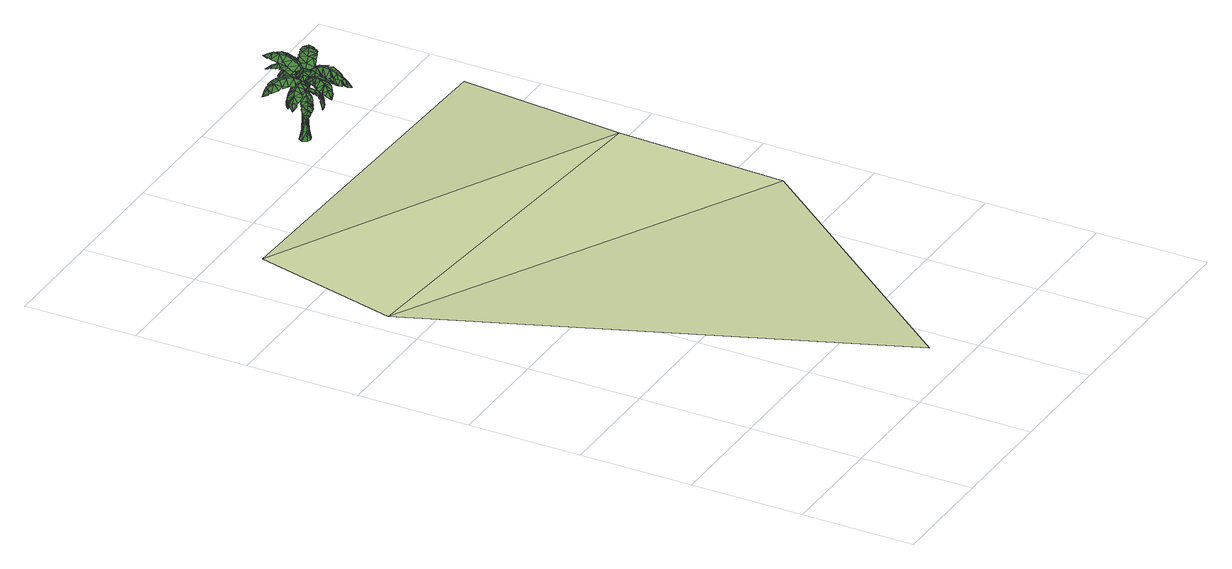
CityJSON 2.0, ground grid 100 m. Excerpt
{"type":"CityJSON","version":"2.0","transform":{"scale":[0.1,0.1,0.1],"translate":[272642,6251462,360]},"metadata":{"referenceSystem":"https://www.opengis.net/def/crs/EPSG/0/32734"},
"CityObjects":{
"tree1":{"type":"SolitaryVegetationObject","attributes":{"height":2.2,"width":0.16,"group":"standard","type":"palm","footprint":[263485.8,6242659.38],"ground_height":23},"geometry":[{"type":"MultiSurface","lod":"2","boundaries":[[[0,1,2]],[[2,3,4]],[[5,6,7]],[[8,0,9]],[[10,0,2]],[[9,11,5]],[[12,13,14]],[[14,15,16]],[[17,18,19]],[[20,12,21]],[[22,12,14]],[[21,23,17]],[[24,25,26]],[[26,27,28]],[[29,30,31]],[[32,24,33]],[[34,24,26]],[[33,35,29]],[[36,37,38]],[[39,40,41]],[[40,39,42]],[[43,44,45]],[[44,43,46]],[[47,48,49]],[[48,47,50]],[[51,52,53]],[[52,51,54]],[[55,56,57]],[[56,55,58]],[[59,60,61]],[[60,59,62]],[[63,64,65]],[[37,36,66]],[[64,63,67]],[[68,36,69]],[[40,70,71]],[[36,68,72]],[[73,64,74]],[[75,60,76]],[[64,73,77]],[[78,56,79]],[[60,75,80]],[[81,52,82]],[[56,78,83]],[[84,48,85]],[[52,81,86]],[[87,44,88]],[[48,84,89]],[[70,40,90]],[[44,87,91]],[[92,93,94]],[[94,95,96]],[[97,98,99]],[[100,92,101]],[[102,92,94]],[[101,103,97]],[[104,105,106]],[[106,107,108]],[[109,110,111]],[[112,104,113]],[[114,104,106]],[[113,115,109]],[[116,117,118]],[[118,119,120]],[[121,122,123]],[[124,116,125]],[[126,116,118]],[[125,127,121]],[[128,129,130]],[[130,131,132]],[[133,134,135]],[[136,128,137]],[[138,128,130]],[[137,139,133]],[[140,141,142]],[[142,143,144]],[[145,146,147]],[[148,140,149]],[[150,140,142]],[[149,151,145]],[[152,153,154]],[[154,155,156]],[[157,158,159]],[[160,152,161]],[[162,152,154]],[[161,163,157]],[[164,165,166]],[[166,167,168]],[[169,170,171]],[[172,164,173]],[[174,164,166]],[[173,175,169]],[[176,177,178]],[[178,179,180]],[[181,182,183]],[[184,176,185]],[[186,176,178]],[[185,187,181]],[[188,189,190]],[[190,191,192]],[[193,194,195]],[[196,188,197]],[[198,188,190]],[[197,199,193]],[[200,201,202]],[[201,203,204]],[[205,206,207]],[[208,209,200]],[[210,201,200]],[[209,205,211]],[[212,213,214]],[[213,215,216]],[[217,218,219]],[[220,221,212]],[[222,213,212]],[[221,217,223]],[[224,225,226]],[[225,227,228]],[[229,230,231]],[[232,233,224]],[[234,225,224]],[[233,229,235]],[[10,2,236]],[[10,236,237]],[[236,2,4]],[[236,4,238]],[[5,11,239]],[[5,239,240]],[[8,241,1]],[[8,1,0]],[[10,242,243]],[[10,243,0]],[[5,7,8]],[[5,8,9]],[[244,245,11]],[[244,11,9]],[[5,240,246]],[[5,246,247]],[[247,248,6]],[[247,6,5]],[[249,250,248]],[[249,248,247]],[[247,246,251]],[[247,251,249]],[[244,9,0]],[[244,0,243]],[[4,3,252]],[[4,252,253]],[[2,1,254]],[[2,254,3]],[[22,14,255]],[[22,255,256]],[[255,14,16]],[[255,16,257]],[[17,23,258]],[[17,258,259]],[[20,260,13]],[[20,13,12]],[[22,261,262]],[[22,262,12]],[[17,19,20]],[[17,20,21]],[[263,264,23]],[[263,23,21]],[[17,259,265]],[[17,265,266]],[[266,267,18]],[[266,18,17]],[[268,269,267]],[[268,267,266]],[[266,265,270]],[[266,270,268]],[[263,21,12]],[[263,12,262]],[[16,15,271]],[[16,271,272]],[[14,13,273]],[[14,273,15]],[[34,26,274]],[[34,274,275]],[[274,26,28]],[[274,28,276]],[[29,35,277]],[[29,277,278]],[[32,279,25]],[[32,25,24]],[[34,280,281]],[[34,281,24]],[[29,31,32]],[[29,32,33]],[[282,283,35]],[[282,35,33]],[[29,278,284]],[[29,284,285]],[[285,286,30]],[[285,30,29]],[[287,288,286]],[[287,286,285]],[[285,284,289]],[[285,289,287]],[[282,33,24]],[[282,24,281]],[[28,27,290]],[[28,290,291]],[[26,25,292]],[[26,292,27]],[[293,294,295]],[[293,295,296]],[[294,297,298]],[[294,298,295]],[[297,299,300]],[[297,300,298]],[[299,301,302]],[[299,302,300]],[[301,303,304]],[[301,304,302]],[[303,305,306]],[[303,306,304]],[[305,307,308]],[[305,308,306]],[[307,293,296]],[[307,296,308]],[[309,310,311]],[[309,311,312]],[[310,313,314]],[[310,314,311]],[[313,315,316]],[[313,316,314]],[[315,317,318]],[[315,318,316]],[[317,319,320]],[[317,320,318]],[[319,321,322]],[[319,322,320]],[[321,323,324]],[[321,324,322]],[[323,309,312]],[[323,312,324]],[[41,38,37]],[[41,37,39]],[[45,42,39]],[[45,39,43]],[[49,46,43]],[[49,43,47]],[[53,50,47]],[[53,47,51]],[[57,54,51]],[[57,51,55]],[[61,58,55]],[[61,55,59]],[[65,62,59]],[[65,59,63]],[[63,37,66]],[[63,66,67]],[[325,70,87]],[[325,87,84]],[[325,84,81]],[[325,81,78]],[[325,78,75]],[[325,75,73]],[[325,73,68]],[[325,68,70]],[[314,43,39]],[[314,39,311]],[[316,47,43]],[[316,43,314]],[[318,51,47]],[[318,47,316]],[[320,55,51]],[[320,51,318]],[[322,59,55]],[[322,55,320]],[[324,63,59]],[[324,59,322]],[[312,37,63]],[[312,63,324]],[[311,39,37]],[[311,37,312]],[[71,69,36]],[[71,36,40]],[[64,36,72]],[[64,72,74]],[[77,76,60]],[[77,60,64]],[[80,79,56]],[[80,56,60]],[[83,82,52]],[[83,52,56]],[[86,85,48]],[[86,48,52]],[[89,88,44]],[[89,44,48]],[[91,90,40]],[[91,40,44]],[[40,36,38]],[[40,38,41]],[[44,40,42]],[[44,42,45]],[[48,44,46]],[[48,46,49]],[[52,48,50]],[[52,50,53]],[[56,52,54]],[[56,54,57]],[[60,56,58]],[[60,58,61]],[[64,60,62]],[[64,62,65]],[[36,64,67]],[[36,67,66]],[[70,68,69]],[[70,69,71]],[[68,73,74]],[[68,74,72]],[[73,75,76]],[[73,76,77]],[[75,78,79]],[[75,79,80]],[[78,81,82]],[[78,82,83]],[[81,84,85]],[[81,85,86]],[[84,87,88]],[[84,88,89]],[[87,70,90]],[[87,90,91]],[[296,295,310]],[[296,310,309]],[[295,298,313]],[[295,313,310]],[[298,300,315]],[[298,315,313]],[[300,302,317]],[[300,317,315]],[[302,304,319]],[[302,319,317]],[[304,306,321]],[[304,321,319]],[[306,308,323]],[[306,323,321]],[[308,296,309]],[[308,309,323]],[[102,94,326]],[[102,326,327]],[[326,94,96]],[[326,96,328]],[[97,103,329]],[[97,329,330]],[[100,331,93]],[[100,93,92]],[[102,332,333]],[[102,333,92]],[[97,99,100]],[[97,100,101]],[[334,335,103]],[[334,103,101]],[[97,330,336]],[[97,336,337]],[[337,338,98]],[[337,98,97]],[[339,340,338]],[[339,338,337]],[[337,336,341]],[[337,341,339]],[[334,101,92]],[[334,92,333]],[[96,95,342]],[[96,342,343]],[[94,93,344]],[[94,344,95]],[[114,106,345]],[[114,345,346]],[[345,106,108]],[[345,108,347]],[[109,115,348]],[[109,348,349]],[[112,350,105]],[[112,105,104]],[[114,351,352]],[[114,352,104]],[[109,111,112]],[[109,112,113]],[[353,354,115]],[[353,115,113]],[[109,349,355]],[[109,355,356]],[[356,357,110]],[[356,110,109]],[[358,359,357]],[[358,357,356]],[[356,355,360]],[[356,360,358]],[[353,113,104]],[[353,104,352]],[[108,107,361]],[[108,361,362]],[[106,105,363]],[[106,363,107]],[[126,118,364]],[[126,364,365]],[[364,118,120]],[[364,120,366]],[[121,127,367]],[[121,367,368]],[[124,369,117]],[[124,117,116]],[[126,370,371]],[[126,371,116]],[[121,123,124]],[[121,124,125]],[[372,373,127]],[[372,127,125]],[[121,368,374]],[[121,374,375]],[[375,376,122]],[[375,122,121]],[[377,378,376]],[[377,376,375]],[[375,374,379]],[[375,379,377]],[[372,125,116]],[[372,116,371]],[[120,119,380]],[[120,380,381]],[[118,117,382]],[[118,382,119]],[[138,130,383]],[[138,383,384]],[[383,130,132]],[[383,132,385]],[[133,139,386]],[[133,386,387]],[[136,388,129]],[[136,129,128]],[[138,389,390]],[[138,390,128]],[[133,135,136]],[[133,136,137]],[[391,392,139]],[[391,139,137]],[[133,387,393]],[[133,393,394]],[[394,395,134]],[[394,134,133]],[[396,397,395]],[[396,395,394]],[[394,393,398]],[[394,398,396]],[[391,137,128]],[[391,128,390]],[[132,131,399]],[[132,399,400]],[[130,129,401]],[[130,401,131]],[[150,142,402]],[[150,402,403]],[[402,142,144]],[[402,144,404]],[[145,151,405]],[[145,405,406]],[[148,407,141]],[[148,141,140]],[[150,408,409]],[[150,409,140]],[[145,147,148]],[[145,148,149]],[[410,411,151]],[[410,151,149]],[[145,406,412]],[[145,412,413]],[[413,414,146]],[[413,146,145]],[[415,416,414]],[[415,414,413]],[[413,412,417]],[[413,417,415]],[[410,149,140]],[[410,140,409]],[[144,143,418]],[[144,418,419]],[[142,141,420]],[[142,420,143]],[[162,154,421]],[[162,421,422]],[[421,154,156]],[[421,156,423]],[[157,163,424]],[[157,424,425]],[[160,426,153]],[[160,153,152]],[[162,427,428]],[[162,428,152]],[[157,159,160]],[[157,160,161]],[[429,430,163]],[[429,163,161]],[[157,425,431]],[[157,431,432]],[[432,433,158]],[[432,158,157]],[[434,435,433]],[[434,433,432]],[[432,431,436]],[[432,436,434]],[[429,161,152]],[[429,152,428]],[[156,155,437]],[[156,437,438]],[[154,153,439]],[[154,439,155]],[[174,166,440]],[[174,440,441]],[[440,166,168]],[[440,168,442]],[[169,175,443]],[[169,443,444]],[[172,445,165]],[[172,165,164]],[[174,446,447]],[[174,447,164]],[[169,171,172]],[[169,172,173]],[[448,449,175]],[[448,175,173]],[[169,444,450]],[[169,450,451]],[[451,452,170]],[[451,170,169]],[[453,454,452]],[[453,452,451]],[[451,450,455]],[[451,455,453]],[[448,173,164]],[[448,164,447]],[[168,167,456]],[[168,456,457]],[[166,165,458]],[[166,458,167]],[[186,178,459]],[[186,459,460]],[[459,178,180]],[[459,180,461]],[[181,187,462]],[[181,462,463]],[[184,464,177]],[[184,177,176]],[[186,465,466]],[[186,466,176]],[[181,183,184]],[[181,184,185]],[[467,468,187]],[[467,187,185]],[[181,463,469]],[[181,469,470]],[[470,471,182]],[[470,182,181]],[[472,473,471]],[[472,471,470]],[[470,469,474]],[[470,474,472]],[[467,185,176]],[[467,176,466]],[[180,179,475]],[[180,475,476]],[[178,177,477]],[[178,477,179]],[[198,190,478]],[[198,478,479]],[[478,190,192]],[[478,192,480]],[[193,199,481]],[[193,481,482]],[[196,483,189]],[[196,189,188]],[[198,484,485]],[[198,485,188]],[[193,195,196]],[[193,196,197]],[[486,487,199]],[[486,199,197]],[[193,482,488]],[[193,488,489]],[[489,490,194]],[[489,194,193]],[[491,492,490]],[[491,490,489]],[[489,488,493]],[[489,493,491]],[[486,197,188]],[[486,188,485]],[[192,191,494]],[[192,494,495]],[[190,189,496]],[[190,496,191]],[[210,497,498]],[[210,498,201]],[[498,499,203]],[[498,203,201]],[[205,500,501]],[[205,501,211]],[[208,200,202]],[[208,202,502]],[[210,200,503]],[[210,503,504]],[[205,209,208]],[[205,208,206]],[[505,209,211]],[[505,211,506]],[[205,507,508]],[[205,508,500]],[[507,205,207]],[[507,207,509]],[[510,507,509]],[[510,509,511]],[[507,510,512]],[[507,512,508]],[[505,503,200]],[[505,200,209]],[[203,513,514]],[[203,514,204]],[[201,204,515]],[[201,515,202]],[[222,516,517]],[[222,517,213]],[[517,518,215]],[[517,215,213]],[[217,519,520]],[[217,520,223]],[[220,212,214]],[[220,214,521]],[[222,212,522]],[[222,522,523]],[[217,221,220]],[[217,220,218]],[[524,221,223]],[[524,223,525]],[[217,526,527]],[[217,527,519]],[[526,217,219]],[[526,219,528]],[[529,526,528]],[[529,528,530]],[[526,529,531]],[[526,531,527]],[[524,522,212]],[[524,212,221]],[[215,532,533]],[[215,533,216]],[[213,216,534]],[[213,534,214]],[[234,535,536]],[[234,536,225]],[[536,537,227]],[[536,227,225]],[[229,538,539]],[[229,539,235]],[[232,224,226]],[[232,226,540]],[[234,224,541]],[[234,541,542]],[[229,233,232]],[[229,232,230]],[[543,233,235]],[[543,235,544]],[[229,545,546]],[[229,546,538]],[[545,229,231]],[[545,231,547]],[[548,545,547]],[[548,547,549]],[[545,548,550]],[[545,550,546]],[[543,541,224]],[[543,224,233]],[[227,551,552]],[[227,552,228]],[[225,228,553]],[[225,553,226]]]}]},
"landuse1":{"type":"LandUse","attributes":{"leisure":"sports_centre","name":"Trafalgar Swimming Baths"},"geometry":[{"type":"MultiSurface","lod":"1","boundaries":[[[554,555,556]],[[557,554,558]],[[558,554,556]],[[557,558,559]]]}]}
},
"vertices":[
[2302,6118,645],[2355,6068,606],[2329,6171,616],[2369,6136,590],[2353,6227,563],[2242,6014,645],[2255,5952,595],[2307,5990,607],[2313,6031,623],[2273,6065,655],[2261,6133,635],[2174,6057,624],[2357,6145,701],[2433,6127,688],[2362,6199,666],[2417,6188,659],[2370,6250,609],[2357,6030,715],[2410,5981,687],[2430,6040,698],[2412,6077,704],[2355,6088,717],[2319,6135,680],[2288,6028,672],[2435,6106,609],[2508,6130,591],[2411,6163,594],[2463,6181,584],[2387,6226,558],[2487,6006,584],[2551,5999,541],[2545,6053,572],[2514,6075,589],[2461,6053,606],[2404,6086,587],[2421,5986,544],[2398,6285,552],[2388,6275,459],[2400,6300,544],[2371,6282,459],[2371,6296,552],[2381,6308,544],[2362,6308,544],[2354,6275,459],[2344,6285,552],[2342,6300,544],[2329,6287,544],[2347,6258,459],[2332,6258,552],[2321,6267,544],[2321,6248,544],[2354,6240,459],[2344,6230,552],[2329,6229,544],[2342,6215,544],[2371,6233,459],[2371,6219,552],[2362,6207,544],[2381,6207,544],[2388,6240,459],[2398,6230,552],[2400,6215,544],[2413,6229,544],[2396,6258,459],[2410,6258,552],[2422,6248,544],[2413,6287,544],[2422,6267,544],[2393,6280,609],[2394,6294,601],[2371,6289,609],[2380,6300,601],[2407,6281,601],[2403,6258,609],[2413,6267,601],[2393,6235,609],[2407,6235,601],[2413,6248,601],[2371,6226,609],[2380,6216,601],[2394,6222,601],[2349,6235,609],[2348,6222,601],[2362,6216,601],[2339,6258,609],[2329,6248,601],[2335,6235,601],[2349,6280,609],[2335,6281,601],[2329,6267,601],[2362,6300,601],[2348,6294,601],[2512,6314,642],[2492,6390,626],[2459,6292,613],[2442,6347,605],[2403,6274,563],[2616,6367,642],[2632,6435,608],[2572,6427,626],[2547,6394,636],[2565,6339,651],[2536,6284,620],[2644,6305,599],[2290,6233,707],[2304,6167,699],[2328,6248,669],[2340,6200,665],[2362,6257,613],[2205,6191,737],[2185,6129,721],[2239,6136,721],[2261,6165,720],[2249,6214,730],[2265,6257,691],[2171,6239,701],[2528,6246,592],[2540,6307,555],[2470,6250,584],[2478,6296,560],[2406,6253,557],[2627,6233,558],[2657,6266,503],[2615,6295,530],[2586,6285,553],[2581,6240,583],[2527,6208,581],[2609,6164,542],[2340,6350,725],[2264,6362,694],[2353,6303,678],[2297,6309,658],[2367,6263,610],[2316,6462,760],[2261,6511,727],[2249,6447,721],[2272,6410,725],[2327,6403,752],[2380,6369,716],[2394,6482,738],[2470,6285,707],[2458,6359,696],[2423,6271,670],[2413,6323,664],[2378,6261,613],[2569,6327,728],[2594,6393,705],[2534,6389,711],[2508,6359,714],[2519,6304,727],[2493,6257,688],[2599,6269,688],[2377,6399,635],[2307,6411,621],[2375,6346,609],[2324,6353,601],[2369,6294,563],[2372,6504,635],[2322,6543,604],[2306,6490,621],[2324,6458,630],[2376,6452,643],[2411,6407,615],[2434,6504,596],[2238,6356,605],[2189,6309,565],[2288,6319,591],[2253,6283,565],[2344,6280,555],[2152,6428,579],[2100,6418,521],[2125,6365,546],[2159,6355,569],[2192,6392,601],[2261,6391,594],[2207,6483,560],[2435,6417,577],[2374,6446,536],[2411,6357,574],[2365,6378,548],[2386,6288,552],[2481,6512,530],[2453,6549,467],[2411,6517,501],[2412,6486,530],[2459,6469,562],[2474,6401,565],[2546,6469,513],[2215,6245,575],[2218,6177,557],[2272,6250,573],[2274,6200,563],[2337,6252,553],[2122,6231,534],[2106,6180,490],[2148,6168,525],[2171,6188,547],[2165,6239,562],[2212,6278,555],[2130,6293,500],[2285,6195,419],[2314,6217,443],[2261,6241,404],[2353,6247,458],[2296,6249,434],[2250,6174,353],[2236,6224,354],[2235,6207,315],[2248,6217,379],[2263,6181,389],[2306,6179,408],[2296,6148,340],[2379,6374,415],[2376,6333,441],[2430,6356,390],[2371,6279,458],[2414,6321,425],[2379,6419,341],[2428,6390,334],[2410,6405,294],[2417,6386,364],[2380,6402,382],[2348,6371,407],[2321,6405,336],[2474,6191,412],[2438,6214,440],[2431,6152,386],[2389,6248,458],[2407,6185,423],[2516,6167,333],[2464,6136,326],[2487,6146,282],[2465,6149,357],[2500,6175,377],[2487,6222,403],[2533,6229,327],[2263,6204,599],[2231,6154,625],[2325,6234,563],[2168,6021,613],[2187,6008,618],[2329,6020,611],[2229,6142,628],[2197,6097,632],[2205,6085,634],[2188,6082,629],[2166,5995,605],[2209,5964,616],[2237,5944,593],[2172,5915,563],[2228,5932,579],[2162,5966,588],[2386,6145,573],[2372,6207,555],[2380,6118,584],[2299,6190,630],[2289,6135,660],[2345,6242,602],[2304,5994,670],[2324,5994,682],[2432,6075,699],[2292,6125,665],[2286,6073,674],[2297,6067,681],[2287,6056,673],[2316,5971,668],[2362,5969,694],[2399,5965,683],[2370,5905,651],[2402,5949,672],[2332,5944,659],[2431,6201,644],[2397,6243,610],[2436,6178,660],[2354,6137,558],[2374,6079,568],[2368,6210,549],[2449,5966,530],[2468,5971,541],[2531,6084,584],[2381,6070,569],[2400,6022,560],[2413,6020,564],[2408,6009,554],[2470,5953,521],[2514,5964,544],[2548,5982,533],[2543,5928,483],[2555,5973,517],[2493,5940,503],[2468,6203,576],[2414,6232,557],[2484,6182,582],[2406,6293,9],[2371,6308,9],[2371,6290,89],[2394,6280,89],[2336,6293,9],[2348,6280,89],[2321,6258,9],[2339,6258,89],[2336,6223,9],[2348,6235,89],[2371,6208,9],[2371,6226,89],[2406,6223,9],[2394,6235,89],[2421,6258,9],[2403,6258,89],[2388,6275,208],[2371,6282,208],[2371,6277,370],[2385,6272,370],[2354,6275,208],[2357,6272,370],[2347,6258,208],[2351,6258,370],[2354,6241,208],[2357,6244,370],[2371,6234,208],[2371,6238,370],[2388,6241,208],[2385,6244,370],[2395,6258,208],[2391,6258,370],[2371,6258,609],[2491,6239,577],[2547,6256,600],[2421,6255,555],[2666,6333,593],[2659,6352,605],[2539,6413,631],[2555,6263,604],[2605,6282,606],[2606,6295,612],[2619,6290,603],[2681,6355,588],[2665,6397,613],[2650,6432,602],[2713,6431,563],[2662,6441,590],[2697,6380,576],[2422,6352,593],[2398,6301,563],[2442,6368,605],[2292,6290,640],[2251,6279,674],[2345,6273,608],[2152,6215,704],[2161,6200,714],[2267,6149,716],[2245,6273,680],[2205,6258,696],[2206,6248,702],[2192,6252,697],[2139,6196,706],[2158,6162,728],[2169,6131,720],[2108,6128,702],[2156,6122,713],[2123,6173,703],[2354,6194,651],[2367,6234,615],[2341,6182,667],[2461,6187,568],[2517,6177,573],[2409,6228,555],[2636,6172,523],[2642,6192,527],[2586,6301,544],[2528,6179,573],[2573,6169,561],[2581,6179,561],[2586,6167,554],[2655,6179,509],[2668,6224,517],[2668,6254,498],[2702,6213,457],[2676,6251,482],[2673,6186,488],[2462,6307,550],[2413,6275,548],[2487,6311,552],[2422,6328,662],[2415,6376,705],[2392,6276,612],[2374,6514,737],[2351,6509,743],[2253,6411,715],[2409,6385,711],[2403,6436,731],[2390,6439,736],[2400,6453,733],[2357,6537,736],[2306,6527,750],[2270,6529,730],[2297,6600,717],[2267,6547,721],[2340,6564,728],[2289,6297,638],[2339,6267,605],[2277,6316,656],[2456,6220,637],[2505,6231,669],[2396,6242,607],[2623,6295,688],[2615,6312,699],[2503,6377,710],[2513,6237,675],[2560,6251,686],[2561,6262,693],[2574,6257,687],[2638,6315,688],[2622,6354,712],[2612,6389,702],[2677,6387,676],[2625,6398,693],[2657,6338,681],[2396,6331,650],[2375,6287,614],[2414,6343,666],[2432,6353,576],[2438,6406,597],[2392,6301,556],[2419,6533,590],[2401,6534,601],[2306,6458,625],[2435,6416,600],[2438,6463,602],[2428,6469,608],[2437,6479,600],[2407,6554,586],[2365,6557,609],[2331,6557,599],[2355,6609,563],[2328,6570,587],[2392,6576,575],[2312,6339,590],[2345,6299,563],[2306,6361,601],[2333,6373,574],[2287,6414,585],[2356,6305,553],[2177,6492,542],[2160,6477,547],[2148,6341,558],[2276,6419,586],[2239,6456,578],[2226,6451,578],[2228,6466,571],[2154,6497,529],[2116,6463,538],[2097,6436,516],[2086,6497,476],[2089,6444,500],[2131,6502,507],[2260,6263,553],[2324,6264,546],[2235,6274,557],[2474,6325,558],[2503,6380,557],[2412,6283,549],[2546,6497,489],[2527,6510,493],[2394,6491,519],[2504,6392,555],[2530,6435,538],[2522,6446,537],[2536,6447,528],[2544,6518,473],[2502,6548,480],[2470,6556,459],[2522,6574,411],[2474,6563,442],[2541,6537,447],[2348,6364,539],[2364,6302,541],[2352,6392,539],[2272,6306,542],[2217,6306,540],[2331,6274,544],[2109,6276,483],[2106,6258,492],[2174,6171,542],[2207,6302,539],[2164,6300,522],[2158,6289,525],[2151,6298,514],[2094,6262,471],[2087,6221,490],[2094,6188,480],[2060,6208,428],[2087,6184,464],[2080,6246,452],[2293,6191,558],[2335,6228,551],[2270,6183,559],[2327,6168,402],[2353,6191,427],[2364,6233,451],[2270,6161,321],[2284,6153,318],[2243,6229,376],[2306,6153,368],[2321,6166,397],[2298,6156,366],[2303,6151,357],[2245,6175,309],[2275,6157,303],[2237,6200,304],[2249,6185,258],[2238,6202,291],[2268,6165,284],[2342,6261,454],[2302,6264,438],[2287,6259,428],[2322,6363,405],[2323,6325,432],[2351,6281,454],[2347,6414,311],[2330,6410,310],[2430,6380,359],[2321,6392,367],[2324,6369,399],[2330,6396,364],[2321,6396,355],[2376,6423,293],[2338,6414,292],[2400,6410,283],[2371,6413,237],[2400,6407,269],[2346,6413,270],[2390,6276,451],[2421,6305,429],[2427,6321,417],[2494,6250,401],[2457,6268,430],[2402,6265,453],[2528,6199,301],[2533,6217,300],[2452,6140,352],[2521,6235,361],[2498,6244,395],[2520,6225,357],[2526,6233,348],[2521,6168,282],[2533,6208,281],[2496,6152,271],[2515,6178,221],[2494,6154,256],[2528,6200,257],[2377,6231,450],[2388,6187,426],[2400,6173,414],
[6,4258,147],[1166,1,423],[3115,2351,307],[335,5565,147],[3164,3854,307],[3533,5443,156]
]}
